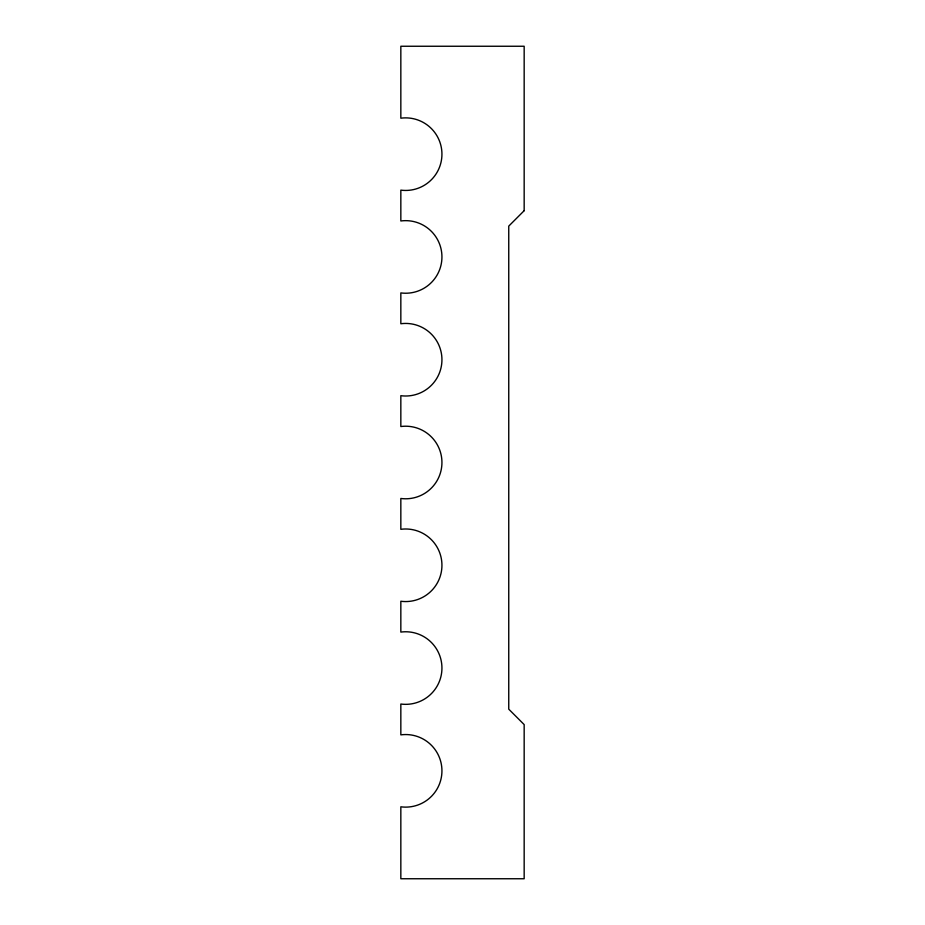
<?xml version="1.0" encoding="UTF-8"?>
<svg xmlns="http://www.w3.org/2000/svg" width="925" height="925" viewBox="0 0 925 925"><rect width="100%" height="100%" fill="white"/><g stroke="black" fill="none" stroke-linecap="round" stroke-linejoin="round"><path stroke-width="1.39" d="M524.163 210.692L508.75 226.116L508.75 709.163L524.163 724.587L524.163 878.75L400.837 878.75L400.837 806.808A36.295 36.295 0 0 0 441.942 770.837A36.295 36.295 0 0 0 400.837 734.866L400.837 704.029A36.295 36.295 0 0 0 441.942 668.058A36.295 36.295 0 0 0 400.837 632.087L400.837 601.25A36.295 36.295 0 0 0 441.942 565.279A36.295 36.295 0 0 0 400.837 529.308L400.837 498.471A36.295 36.295 0 0 0 441.942 462.5A36.295 36.295 0 0 0 400.837 426.529L400.837 395.692A36.295 36.295 0 0 0 441.942 359.721A36.295 36.295 0 0 0 400.837 323.75L400.837 292.913A36.295 36.295 0 0 0 441.942 256.942A36.295 36.295 0 0 0 400.837 220.971L400.837 190.134A36.295 36.295 0 0 0 441.942 154.163A36.295 36.295 0 0 0 400.837 118.192L400.837 46.25L524.163 46.25L524.163 210.692"/></g></svg>
